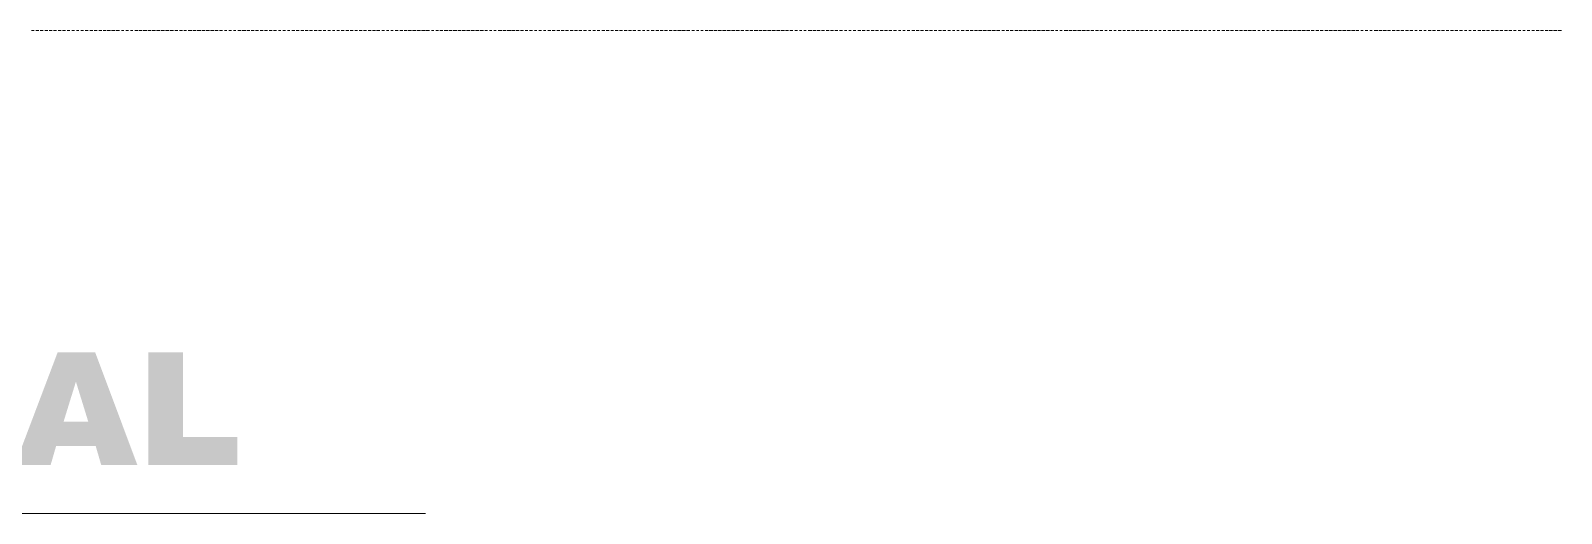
# Model space of a CAD drawing. Header units: millimetres. Extents: x 2928 to 3112, y 1220 to 1280.
# Drawn here: x 3075.62 to 3080.73, y 1231.82 to 1233.43 of the extents above; entities that cross this region are included whole.
import ezdxf

# ---------------------------------------------------------------- set-up
doc = ezdxf.new("R2010")
doc.units = ezdxf.units.MM

msp = doc.modelspace()

# ---------------------------------------------------------------- hatches: boundary and pattern name
at = {"true_color": 0x000007}
h = msp.add_hatch(color=7, dxfattribs=at)
edge = h.paths.add_edge_path()
edge.add_line((3069.95443, 1232.13576), (3070.05698, 1232.10434))
edge.add_spline(control_points=[(3070.05698, 1232.10434), (3070.04871, 1232.07622), (3070.03878, 1232.05307), (3070.0239, 1232.03322), (3070.0239, 1232.03322), (3070.00901, 1232.01502), (3069.99082, 1232.00014), (3069.96931, 1231.99021), (3069.96931, 1231.99021), (3069.94781, 1231.98029), (3069.91969, 1231.97533), (3069.88661, 1231.97533), (3069.88661, 1231.97533), (3069.84526, 1231.97533), (3069.81218, 1231.98194), (3069.78738, 1231.99352), (3069.78738, 1231.99352), (3069.76091, 1232.0051), (3069.73941, 1232.0266), (3069.71956, 1232.05637), (3069.71956, 1232.05637), (3069.70137, 1232.08615), (3069.69144, 1232.12419), (3069.69144, 1232.1705), (3069.69144, 1232.1705), (3069.69144, 1232.23335), (3069.70798, 1232.27966), (3069.74106, 1232.3144), (3069.74106, 1232.3144), (3069.77414, 1232.34748), (3069.82045, 1232.36402), (3069.88165, 1232.36402), (3069.88165, 1232.36402), (3069.92796, 1232.36402), (3069.96601, 1232.35409), (3069.99247, 1232.3359), (3069.99247, 1232.3359), (3070.01893, 1232.31605), (3070.03878, 1232.28628), (3070.05201, 1232.24658)], knot_values=[0, 0, 0, 0, 0.025, 0.025, 0.025, 0.025, 0.05, 0.05, 0.05, 0.05, 0.075, 0.075, 0.075, 0.075, 0.1, 0.1, 0.1, 0.1, 0.125, 0.125, 0.125, 0.125, 0.15, 0.15, 0.15, 0.15, 0.175, 0.175, 0.175, 0.175, 0.2, 0.2, 0.2, 0.2, 0.225, 0.225, 0.225, 0.225, 1, 1, 1, 1], degree=3, periodic=0)
edge.add_line((3070.05201, 1232.24658), (3069.95112, 1232.22508))
edge.add_spline(control_points=[(3069.95112, 1232.22508), (3069.94616, 1232.23666), (3069.94285, 1232.24493), (3069.93954, 1232.24989), (3069.93954, 1232.24989), (3069.93293, 1232.25816), (3069.92466, 1232.26478), (3069.91473, 1232.26974), (3069.91473, 1232.26974), (3069.90646, 1232.2747), (3069.89488, 1232.27635), (3069.88331, 1232.27635), (3069.88331, 1232.27635), (3069.8585, 1232.27635), (3069.83699, 1232.26643), (3069.82376, 1232.24493), (3069.82376, 1232.24493), (3069.81384, 1232.23004), (3069.80722, 1232.20523), (3069.80722, 1232.17215), (3069.80722, 1232.17215), (3069.80722, 1232.12915), (3069.81384, 1232.10103), (3069.82707, 1232.08615), (3069.82707, 1232.08615), (3069.83865, 1232.07126), (3069.85684, 1232.06299), (3069.88, 1232.06299), (3069.88, 1232.06299), (3069.9015, 1232.06299), (3069.91804, 1232.06961), (3069.92962, 1232.08118), (3069.92962, 1232.08118), (3069.9412, 1232.09441), (3069.94947, 1232.11261), (3069.95443, 1232.13576)], knot_values=[0, 0, 0, 0, 0.0277778, 0.0277778, 0.0277778, 0.0277778, 0.0555556, 0.0555556, 0.0555556, 0.0555556, 0.0833333, 0.0833333, 0.0833333, 0.0833333, 0.1111111, 0.1111111, 0.1111111, 0.1111111, 0.1388889, 0.1388889, 0.1388889, 0.1388889, 0.1666667, 0.1666667, 0.1666667, 0.1666667, 0.1944444, 0.1944444, 0.1944444, 0.1944444, 0.2222222, 0.2222222, 0.2222222, 0.2222222, 1, 1, 1, 1], degree=3, periodic=0)
edge = h.paths.add_edge_path()
edge.add_spline(control_points=[(3070.09832, 1232.1705), (3070.09832, 1232.2317), (3070.11486, 1232.27801), (3070.1496, 1232.31274), (3070.1496, 1232.31274), (3070.18268, 1232.34748), (3070.23064, 1232.36402), (3070.29184, 1232.36402), (3070.29184, 1232.36402), (3070.35304, 1232.36402), (3070.401, 1232.34748), (3070.43574, 1232.31274), (3070.43574, 1232.31274), (3070.46882, 1232.27966), (3070.48536, 1232.23335), (3070.48536, 1232.17215), (3070.48536, 1232.17215), (3070.48536, 1232.12915), (3070.47874, 1232.09276), (3070.46386, 1232.06464), (3070.46386, 1232.06464), (3070.44897, 1232.03653), (3070.42747, 1232.01502), (3070.39935, 1232.00014), (3070.39935, 1232.00014), (3070.37289, 1231.9836), (3070.33815, 1231.97698), (3070.2968, 1231.97698), (3070.2968, 1231.97698), (3070.2538, 1231.97698), (3070.21907, 1231.9836), (3070.19095, 1231.99683), (3070.19095, 1231.99683), (3070.16283, 1232.01006), (3070.14133, 1232.03156), (3070.12313, 1232.05968), (3070.12313, 1232.05968), (3070.10659, 1232.08945), (3070.09832, 1232.12584), (3070.09832, 1232.1705)], knot_values=[0, 0, 0, 0, 0.025, 0.025, 0.025, 0.025, 0.05, 0.05, 0.05, 0.05, 0.075, 0.075, 0.075, 0.075, 0.1, 0.1, 0.1, 0.1, 0.125, 0.125, 0.125, 0.125, 0.15, 0.15, 0.15, 0.15, 0.175, 0.175, 0.175, 0.175, 0.2, 0.2, 0.2, 0.2, 0.225, 0.225, 0.225, 0.225, 1, 1, 1, 1], degree=3, periodic=0)
edge = h.paths.add_edge_path()
edge.add_spline(control_points=[(3070.2141, 1232.16884), (3070.2141, 1232.1308), (3070.22072, 1232.10434), (3070.23561, 1232.0878), (3070.23561, 1232.0878), (3070.24884, 1232.07126), (3070.26869, 1232.06299), (3070.29184, 1232.06299), (3070.29184, 1232.06299), (3070.31665, 1232.06299), (3070.3365, 1232.07126), (3070.34973, 1232.0878), (3070.34973, 1232.0878), (3070.36296, 1232.10268), (3070.36958, 1232.13246), (3070.36958, 1232.17381), (3070.36958, 1232.17381), (3070.36958, 1232.21019), (3070.36296, 1232.235), (3070.34973, 1232.25154), (3070.34973, 1232.25154), (3070.33485, 1232.26808), (3070.315, 1232.27635), (3070.29184, 1232.27635), (3070.29184, 1232.27635), (3070.26703, 1232.27635), (3070.24884, 1232.26808), (3070.23561, 1232.25154), (3070.23561, 1232.25154), (3070.22072, 1232.235), (3070.2141, 1232.20689), (3070.2141, 1232.16884)], knot_values=[0, 0, 0, 0, 0.03125, 0.03125, 0.03125, 0.03125, 0.0625, 0.0625, 0.0625, 0.0625, 0.09375, 0.09375, 0.09375, 0.09375, 0.125, 0.125, 0.125, 0.125, 0.15625, 0.15625, 0.15625, 0.15625, 0.1875, 0.1875, 0.1875, 0.1875, 0.21875, 0.21875, 0.21875, 0.21875, 1, 1, 1, 1], degree=3, periodic=0)
edge = h.paths.add_edge_path()
edge.add_line((3070.54986, 1231.98194), (3070.54986, 1232.3574))
edge.add_line((3070.54986, 1232.3574), (3070.74338, 1232.3574))
edge.add_spline(control_points=[(3070.74338, 1232.3574), (3070.77811, 1232.3574), (3070.80623, 1232.35409), (3070.82443, 1232.34748), (3070.82443, 1232.34748), (3070.84427, 1232.34251), (3070.85916, 1232.33094), (3070.87074, 1232.3144), (3070.87074, 1232.3144), (3070.88232, 1232.29786), (3070.88728, 1232.27635), (3070.88728, 1232.2532), (3070.88728, 1232.2532), (3070.88728, 1232.2317), (3070.88397, 1232.21516), (3070.87405, 1232.20027), (3070.87405, 1232.20027), (3070.86578, 1232.18373), (3070.8542, 1232.17215), (3070.83766, 1232.16223), (3070.83766, 1232.16223), (3070.82773, 1232.15727), (3070.8145, 1232.1523), (3070.79796, 1232.14734), (3070.79796, 1232.14734), (3070.81119, 1232.14403), (3070.82112, 1232.13907), (3070.82773, 1232.13411), (3070.82773, 1232.13411), (3070.8327, 1232.1308), (3070.83766, 1232.12419), (3070.84593, 1232.11426), (3070.84593, 1232.11426), (3070.8542, 1232.10434), (3070.85916, 1232.09607), (3070.86247, 1232.09111)], knot_values=[0, 0, 0, 0, 0.0277778, 0.0277778, 0.0277778, 0.0277778, 0.0555556, 0.0555556, 0.0555556, 0.0555556, 0.0833333, 0.0833333, 0.0833333, 0.0833333, 0.1111111, 0.1111111, 0.1111111, 0.1111111, 0.1388889, 0.1388889, 0.1388889, 0.1388889, 0.1666667, 0.1666667, 0.1666667, 0.1666667, 0.1944444, 0.1944444, 0.1944444, 0.1944444, 0.2222222, 0.2222222, 0.2222222, 0.2222222, 1, 1, 1, 1], degree=3, periodic=0)
edge.add_line((3070.86247, 1232.09111), (3070.9187, 1231.98194))
edge.add_line((3070.9187, 1231.98194), (3070.78804, 1231.98194))
edge.add_line((3070.78804, 1231.98194), (3070.72519, 1232.09772))
edge.add_spline(control_points=[(3070.72519, 1232.09772), (3070.71857, 1232.11261), (3070.7103, 1232.12088), (3070.70534, 1232.12584), (3070.70534, 1232.12584), (3070.69707, 1232.13246), (3070.68714, 1232.13411), (3070.67722, 1232.13411)], knot_values=[0, 0, 0, 0, 0.125, 0.125, 0.125, 0.125, 1, 1, 1, 1], degree=3, periodic=0)
edge.add_line((3070.67722, 1232.13411), (3070.66564, 1232.13411))
edge.add_line((3070.66564, 1232.13411), (3070.66564, 1231.98194))
edge.add_line((3070.66564, 1231.98194), (3070.54986, 1231.98194))
edge = h.paths.add_edge_path()
edge.add_line((3070.66564, 1232.20523), (3070.71526, 1232.20523))
edge.add_spline(control_points=[(3070.71526, 1232.20523), (3070.72022, 1232.20523), (3070.73015, 1232.20689), (3070.74503, 1232.21019), (3070.74503, 1232.21019), (3070.7533, 1232.21185), (3070.75992, 1232.21681), (3070.76488, 1232.22177), (3070.76488, 1232.22177), (3070.76984, 1232.22839), (3070.7715, 1232.23666), (3070.7715, 1232.24493), (3070.7715, 1232.24493), (3070.7715, 1232.25651), (3070.76819, 1232.26478), (3070.75992, 1232.27139), (3070.75992, 1232.27139), (3070.7533, 1232.27801), (3070.73842, 1232.28132), (3070.71692, 1232.28132)], knot_values=[0, 0, 0, 0, 0.05, 0.05, 0.05, 0.05, 0.1, 0.1, 0.1, 0.1, 0.15, 0.15, 0.15, 0.15, 0.2, 0.2, 0.2, 0.2, 1, 1, 1, 1], degree=3, periodic=0)
edge.add_line((3070.71692, 1232.28132), (3070.66564, 1232.28132))
edge.add_line((3070.66564, 1232.28132), (3070.66564, 1232.20523))
h.paths.add_polyline_path([(3070.92863, 1232.3574), (3071.28093, 1232.3574), (3071.28093, 1232.26478), (3071.16349, 1232.26478), (3071.16349, 1231.98194), (3071.04771, 1231.98194), (3071.04771, 1232.26478), (3070.92863, 1232.26478)])
h.paths.add_polyline_path([(3071.33385, 1232.3574), (3071.64315, 1232.3574), (3071.64315, 1232.27801), (3071.44963, 1232.27801), (3071.44963, 1232.21846), (3071.62992, 1232.21846), (3071.62992, 1232.14073), (3071.44963, 1232.14073), (3071.44963, 1232.06795), (3071.64977, 1232.06795), (3071.64977, 1231.98194), (3071.33385, 1231.98194)])
h.paths.add_polyline_path([(3071.88629, 1232.3574), (3072.00207, 1232.3574), (3072.00207, 1232.07457), (3072.18235, 1232.07457), (3072.18235, 1231.98194), (3071.88629, 1231.98194)])
edge = h.paths.add_edge_path()
edge.add_spline(control_points=[(3072.22039, 1232.1705), (3072.22039, 1232.2317), (3072.23693, 1232.27801), (3072.27167, 1232.31274), (3072.27167, 1232.31274), (3072.30475, 1232.34748), (3072.35271, 1232.36402), (3072.41391, 1232.36402), (3072.41391, 1232.36402), (3072.47511, 1232.36402), (3072.52473, 1232.34748), (3072.55781, 1232.31274), (3072.55781, 1232.31274), (3072.59089, 1232.27966), (3072.60908, 1232.23335), (3072.60908, 1232.17215), (3072.60908, 1232.17215), (3072.60908, 1232.12915), (3072.60081, 1232.09276), (3072.58592, 1232.06464), (3072.58592, 1232.06464), (3072.57104, 1232.03653), (3072.54954, 1232.01502), (3072.52307, 1232.00014), (3072.52307, 1232.00014), (3072.49495, 1231.9836), (3072.46022, 1231.97698), (3072.41887, 1231.97698), (3072.41887, 1231.97698), (3072.37587, 1231.97698), (3072.34113, 1231.9836), (3072.31302, 1231.99683), (3072.31302, 1231.99683), (3072.2849, 1232.01006), (3072.2634, 1232.03156), (3072.2452, 1232.05968), (3072.2452, 1232.05968), (3072.22866, 1232.08945), (3072.22039, 1232.12584), (3072.22039, 1232.1705)], knot_values=[0, 0, 0, 0, 0.025, 0.025, 0.025, 0.025, 0.05, 0.05, 0.05, 0.05, 0.075, 0.075, 0.075, 0.075, 0.1, 0.1, 0.1, 0.1, 0.125, 0.125, 0.125, 0.125, 0.15, 0.15, 0.15, 0.15, 0.175, 0.175, 0.175, 0.175, 0.2, 0.2, 0.2, 0.2, 0.225, 0.225, 0.225, 0.225, 1, 1, 1, 1], degree=3, periodic=0)
edge = h.paths.add_edge_path()
edge.add_spline(control_points=[(3072.33617, 1232.16884), (3072.33617, 1232.1308), (3072.34279, 1232.10434), (3072.35767, 1232.0878), (3072.35767, 1232.0878), (3072.3709, 1232.07126), (3072.39075, 1232.06299), (3072.41391, 1232.06299), (3072.41391, 1232.06299), (3072.43872, 1232.06299), (3072.45857, 1232.07126), (3072.4718, 1232.0878), (3072.4718, 1232.0878), (3072.48503, 1232.10268), (3072.4933, 1232.13246), (3072.4933, 1232.17381), (3072.4933, 1232.17381), (3072.4933, 1232.21019), (3072.48503, 1232.235), (3072.4718, 1232.25154), (3072.4718, 1232.25154), (3072.45691, 1232.26808), (3072.43706, 1232.27635), (3072.41391, 1232.27635), (3072.41391, 1232.27635), (3072.39075, 1232.27635), (3072.3709, 1232.26808), (3072.35767, 1232.25154), (3072.35767, 1232.25154), (3072.34279, 1232.235), (3072.33617, 1232.20689), (3072.33617, 1232.16884)], knot_values=[0, 0, 0, 0, 0.03125, 0.03125, 0.03125, 0.03125, 0.0625, 0.0625, 0.0625, 0.0625, 0.09375, 0.09375, 0.09375, 0.09375, 0.125, 0.125, 0.125, 0.125, 0.15625, 0.15625, 0.15625, 0.15625, 0.1875, 0.1875, 0.1875, 0.1875, 0.21875, 0.21875, 0.21875, 0.21875, 1, 1, 1, 1], degree=3, periodic=0)
h.paths.add_polyline_path([(3072.67193, 1232.3574), (3072.77944, 1232.3574), (3072.92003, 1232.15065), (3072.92003, 1232.3574), (3073.02919, 1232.3574), (3073.02919, 1231.98194), (3072.92003, 1231.98194), (3072.77944, 1232.18869), (3072.77944, 1231.98194), (3072.67193, 1231.98194)])
edge = h.paths.add_edge_path()
edge.add_line((3073.29548, 1232.11757), (3073.29548, 1232.19696))
edge.add_line((3073.29548, 1232.19696), (3073.47412, 1232.19696))
edge.add_line((3073.47412, 1232.19696), (3073.47412, 1232.03653))
edge.add_spline(control_points=[(3073.47412, 1232.03653), (3073.43938, 1232.01337), (3073.40961, 1231.99683), (3073.38315, 1231.98856), (3073.38315, 1231.98856), (3073.35668, 1231.98029), (3073.32526, 1231.97698), (3073.28887, 1231.97698), (3073.28887, 1231.97698), (3073.24421, 1231.97698), (3073.20782, 1231.9836), (3073.17971, 1231.99848), (3073.17971, 1231.99848), (3073.15324, 1232.01502), (3073.13009, 1232.03653), (3073.1152, 1232.0663), (3073.1152, 1232.0663), (3073.10031, 1232.09607), (3073.09204, 1232.1308), (3073.09204, 1232.1705), (3073.09204, 1232.1705), (3073.09204, 1232.21019), (3073.10031, 1232.24658), (3073.11685, 1232.27635), (3073.11685, 1232.27635), (3073.13505, 1232.30613), (3073.15986, 1232.32928), (3073.19128, 1232.34582), (3073.19128, 1232.34582), (3073.21775, 1232.3574), (3073.25083, 1232.36402), (3073.29383, 1232.36402), (3073.29383, 1232.36402), (3073.33518, 1232.36402), (3073.36661, 1232.36071), (3073.38645, 1232.35244), (3073.38645, 1232.35244), (3073.40796, 1232.34417), (3073.4245, 1232.33259), (3073.43773, 1232.3177), (3073.43773, 1232.3177), (3073.45096, 1232.30116), (3073.46254, 1232.28132), (3073.46915, 1232.25816)], knot_values=[0, 0, 0, 0, 0.0227273, 0.0227273, 0.0227273, 0.0227273, 0.0454545, 0.0454545, 0.0454545, 0.0454545, 0.0681818, 0.0681818, 0.0681818, 0.0681818, 0.0909091, 0.0909091, 0.0909091, 0.0909091, 0.1136364, 0.1136364, 0.1136364, 0.1136364, 0.1363636, 0.1363636, 0.1363636, 0.1363636, 0.1590909, 0.1590909, 0.1590909, 0.1590909, 0.1818182, 0.1818182, 0.1818182, 0.1818182, 0.2045455, 0.2045455, 0.2045455, 0.2045455, 0.2272727, 0.2272727, 0.2272727, 0.2272727, 1, 1, 1, 1], degree=3, periodic=0)
edge.add_line((3073.46915, 1232.25816), (3073.35668, 1232.23831))
edge.add_spline(control_points=[(3073.35668, 1232.23831), (3073.35172, 1232.25154), (3073.3451, 1232.26312), (3073.33353, 1232.26974), (3073.33353, 1232.26974), (3073.32195, 1232.27801), (3073.30872, 1232.28132), (3073.29218, 1232.28132), (3073.29218, 1232.28132), (3073.26571, 1232.28132), (3073.24586, 1232.27305), (3073.23098, 1232.25485), (3073.23098, 1232.25485), (3073.21609, 1232.23666), (3073.20782, 1232.21019), (3073.20782, 1232.1705), (3073.20782, 1232.1705), (3073.20782, 1232.1308), (3073.21609, 1232.10103), (3073.23098, 1232.08449), (3073.23098, 1232.08449), (3073.24586, 1232.0663), (3073.26737, 1232.05803), (3073.29548, 1232.05803), (3073.29548, 1232.05803), (3073.30706, 1232.05803), (3073.32029, 1232.05968), (3073.33187, 1232.06464), (3073.33187, 1232.06464), (3073.34345, 1232.06795), (3073.35668, 1232.07457), (3073.37157, 1232.08284)], knot_values=[0, 0, 0, 0, 0.03125, 0.03125, 0.03125, 0.03125, 0.0625, 0.0625, 0.0625, 0.0625, 0.09375, 0.09375, 0.09375, 0.09375, 0.125, 0.125, 0.125, 0.125, 0.15625, 0.15625, 0.15625, 0.15625, 0.1875, 0.1875, 0.1875, 0.1875, 0.21875, 0.21875, 0.21875, 0.21875, 1, 1, 1, 1], degree=3, periodic=0)
edge.add_line((3073.37157, 1232.08284), (3073.37157, 1232.11757))
edge.add_line((3073.37157, 1232.11757), (3073.29548, 1232.11757))
h.paths.add_polyline_path([(3073.54689, 1232.3574), (3073.66267, 1232.3574), (3073.66267, 1231.98194), (3073.54689, 1231.98194)])
h.paths.add_polyline_path([(3073.72056, 1232.3574), (3074.0712, 1232.3574), (3074.0712, 1232.26478), (3073.95377, 1232.26478), (3073.95377, 1231.98194), (3073.83799, 1231.98194), (3073.83799, 1232.26478), (3073.72056, 1232.26478)])
edge = h.paths.add_edge_path()
edge.add_line((3074.36727, 1232.3574), (3074.48305, 1232.3574))
edge.add_line((3074.48305, 1232.3574), (3074.48305, 1232.13411))
edge.add_spline(control_points=[(3074.48305, 1232.13411), (3074.48305, 1232.11261), (3074.47974, 1232.09111), (3074.47312, 1232.07126), (3074.47312, 1232.07126), (3074.46651, 1232.05141), (3074.45493, 1232.03487), (3074.44004, 1232.01999), (3074.44004, 1232.01999), (3074.42516, 1232.0051), (3074.41027, 1231.99518), (3074.39373, 1231.98856), (3074.39373, 1231.98856), (3074.37223, 1231.98029), (3074.34411, 1231.97533), (3074.31269, 1231.97533), (3074.31269, 1231.97533), (3074.29449, 1231.97533), (3074.27465, 1231.97698), (3074.25314, 1231.98029), (3074.25314, 1231.98029), (3074.23164, 1231.98194), (3074.21345, 1231.98691), (3074.19856, 1231.99518), (3074.19856, 1231.99518), (3074.18533, 1232.00345), (3074.1721, 1232.01337), (3074.15887, 1232.0266), (3074.15887, 1232.0266), (3074.14729, 1232.04149), (3074.13902, 1232.05637), (3074.13571, 1232.07126), (3074.13571, 1232.07126), (3074.12744, 1232.09441), (3074.12413, 1232.11592), (3074.12413, 1232.13411)], knot_values=[0, 0, 0, 0, 0.0277778, 0.0277778, 0.0277778, 0.0277778, 0.0555556, 0.0555556, 0.0555556, 0.0555556, 0.0833333, 0.0833333, 0.0833333, 0.0833333, 0.1111111, 0.1111111, 0.1111111, 0.1111111, 0.1388889, 0.1388889, 0.1388889, 0.1388889, 0.1666667, 0.1666667, 0.1666667, 0.1666667, 0.1944444, 0.1944444, 0.1944444, 0.1944444, 0.2222222, 0.2222222, 0.2222222, 0.2222222, 1, 1, 1, 1], degree=3, periodic=0)
edge.add_line((3074.12413, 1232.13411), (3074.12413, 1232.3574))
edge.add_line((3074.12413, 1232.3574), (3074.23991, 1232.3574))
edge.add_line((3074.23991, 1232.3574), (3074.23991, 1232.12915))
edge.add_spline(control_points=[(3074.23991, 1232.12915), (3074.23991, 1232.10765), (3074.24487, 1232.09276), (3074.25645, 1232.08118), (3074.25645, 1232.08118), (3074.26803, 1232.06961), (3074.28292, 1232.06299), (3074.30442, 1232.06299), (3074.30442, 1232.06299), (3074.32427, 1232.06299), (3074.33915, 1232.06961), (3074.35073, 1232.08118), (3074.35073, 1232.08118), (3074.36231, 1232.09111), (3074.36727, 1232.10765), (3074.36727, 1232.12915)], knot_values=[0, 0, 0, 0, 0.0625, 0.0625, 0.0625, 0.0625, 0.125, 0.125, 0.125, 0.125, 0.1875, 0.1875, 0.1875, 0.1875, 1, 1, 1, 1], degree=3, periodic=0)
edge.add_line((3074.36727, 1232.12915), (3074.36727, 1232.3574))
edge = h.paths.add_edge_path()
edge.add_line((3074.56079, 1232.3574), (3074.7328, 1232.3574))
edge.add_spline(control_points=[(3074.7328, 1232.3574), (3074.76753, 1232.3574), (3074.794, 1232.35244), (3074.8155, 1232.34417), (3074.8155, 1232.34417), (3074.837, 1232.33424), (3074.85354, 1232.32101), (3074.86677, 1232.30447), (3074.86677, 1232.30447), (3074.88166, 1232.28628), (3074.89158, 1232.26643), (3074.89655, 1232.24327), (3074.89655, 1232.24327), (3074.90316, 1232.22177), (3074.90647, 1232.19696), (3074.90647, 1232.1705), (3074.90647, 1232.1705), (3074.90647, 1232.1308), (3074.90151, 1232.09938), (3074.89324, 1232.07788), (3074.89324, 1232.07788), (3074.88331, 1232.05637), (3074.87008, 1232.03818), (3074.8552, 1232.02329), (3074.8552, 1232.02329), (3074.83866, 1232.00841), (3074.82046, 1231.99848), (3074.80227, 1231.99352), (3074.80227, 1231.99352), (3074.77746, 1231.98691), (3074.7543, 1231.98194), (3074.7328, 1231.98194)], knot_values=[0, 0, 0, 0, 0.03125, 0.03125, 0.03125, 0.03125, 0.0625, 0.0625, 0.0625, 0.0625, 0.09375, 0.09375, 0.09375, 0.09375, 0.125, 0.125, 0.125, 0.125, 0.15625, 0.15625, 0.15625, 0.15625, 0.1875, 0.1875, 0.1875, 0.1875, 0.21875, 0.21875, 0.21875, 0.21875, 1, 1, 1, 1], degree=3, periodic=0)
edge.add_line((3074.7328, 1231.98194), (3074.56079, 1231.98194))
edge.add_line((3074.56079, 1231.98194), (3074.56079, 1232.3574))
edge = h.paths.add_edge_path()
edge.add_line((3074.67656, 1232.27305), (3074.67656, 1232.06795))
edge.add_line((3074.67656, 1232.06795), (3074.70634, 1232.06795))
edge.add_spline(control_points=[(3074.70634, 1232.06795), (3074.72949, 1232.06795), (3074.74769, 1232.07126), (3074.75761, 1232.07622), (3074.75761, 1232.07622), (3074.76753, 1232.08118), (3074.7758, 1232.09111), (3074.78077, 1232.10434), (3074.78077, 1232.10434), (3074.78738, 1232.11757), (3074.78904, 1232.13907), (3074.78904, 1232.16884), (3074.78904, 1232.16884), (3074.78904, 1232.20854), (3074.78407, 1232.23666), (3074.77084, 1232.24989), (3074.77084, 1232.24989), (3074.75761, 1232.26478), (3074.73611, 1232.27305), (3074.70634, 1232.27305)], knot_values=[0, 0, 0, 0, 0.05, 0.05, 0.05, 0.05, 0.1, 0.1, 0.1, 0.1, 0.15, 0.15, 0.15, 0.15, 0.2, 0.2, 0.2, 0.2, 1, 1, 1, 1], degree=3, periodic=0)
edge.add_line((3074.70634, 1232.27305), (3074.67656, 1232.27305))
h.paths.add_polyline_path([(3074.97097, 1232.3574), (3075.08841, 1232.3574), (3075.08841, 1231.98194), (3074.97097, 1231.98194)])
h.paths.add_polyline_path([(3075.17111, 1232.3574), (3075.28027, 1232.3574), (3075.42086, 1232.15065), (3075.42086, 1232.3574), (3075.53002, 1232.3574), (3075.53002, 1231.98194), (3075.42086, 1231.98194), (3075.28027, 1232.18869), (3075.28027, 1231.98194), (3075.17111, 1231.98194)])
h.paths.add_polyline_path([(3075.83766, 1232.0448), (3075.70535, 1232.0448), (3075.68715, 1231.98194), (3075.56806, 1231.98194), (3075.71031, 1232.3574), (3075.83601, 1232.3574), (3075.9766, 1231.98194), (3075.85586, 1231.98194)])
h.paths.add_polyline_path([(3075.81285, 1232.12584), (3075.7715, 1232.25981), (3075.73016, 1232.12584)])
h.paths.add_polyline_path([(3076.01299, 1232.3574), (3076.12877, 1232.3574), (3076.12877, 1232.07457), (3076.31071, 1232.07457), (3076.31071, 1231.98194), (3076.01299, 1231.98194)])

# ---------------------------------------------------------------- linework, layer by layer
at = {"color": 252, "linetype": 'Continuous', "lineweight": 13, "true_color": 0x989898}
for points in [[(3075.63257, 1233.43249), (3075.62265, 1233.43249), (3075.62265, 1233.43249)], [(3075.64746, 1233.43249), (3075.63753, 1233.43249), (3075.63753, 1233.43249)], [(3075.66234, 1233.43249), (3075.65242, 1233.43249), (3075.65242, 1233.43249)], [(3075.67723, 1233.43249), (3075.6673, 1233.43249), (3075.6673, 1233.43249)], [(3075.69211, 1233.43249), (3075.68219, 1233.43249), (3075.68219, 1233.43249)], [(3075.707, 1233.43249), (3075.69708, 1233.43249), (3075.69708, 1233.43249)], [(3075.72189, 1233.43249), (3075.71196, 1233.43249), (3075.71196, 1233.43249)], [(3075.73677, 1233.43249), (3075.72685, 1233.43249), (3075.72685, 1233.43249)], [(3075.75166, 1233.43249), (3075.74173, 1233.43249), (3075.74173, 1233.43249)], [(3075.76654, 1233.43249), (3075.75827, 1233.43249), (3075.75827, 1233.43249)], [(3075.78143, 1233.43249), (3075.77316, 1233.43249), (3075.77316, 1233.43249)], [(3075.79631, 1233.43249), (3075.78804, 1233.43249), (3075.78804, 1233.43249)], [(3075.81285, 1233.43249), (3075.80293, 1233.43249), (3075.80293, 1233.43249)], [(3075.82774, 1233.43249), (3075.81782, 1233.43249), (3075.81782, 1233.43249)], [(3075.84263, 1233.43249), (3075.8327, 1233.43249), (3075.8327, 1233.43249)], [(3075.85751, 1233.43249), (3075.84759, 1233.43249), (3075.84759, 1233.43249)], [(3075.8724, 1233.43249), (3075.86247, 1233.43249), (3075.86247, 1233.43249)], [(3075.88728, 1233.43249), (3075.87571, 1233.43249), (3075.87571, 1233.43249)], [(3075.90217, 1233.43249), (3075.89059, 1233.43249), (3075.89059, 1233.43249)], [(3075.91706, 1233.43249), (3075.90548, 1233.43249), (3075.90548, 1233.43249)], [(3075.93194, 1233.43249), (3075.92367, 1233.43249), (3075.92367, 1233.43249)], [(3075.94683, 1233.43249), (3075.93856, 1233.43249), (3075.93856, 1233.43249)], [(3075.96171, 1233.43249), (3075.95344, 1233.43249), (3075.95344, 1233.43249)], [(3075.97825, 1233.43249), (3075.96833, 1233.43249), (3075.96833, 1233.43249)], [(3075.99314, 1233.43249), (3075.98156, 1233.43249), (3075.98156, 1233.43249)], [(3076.00803, 1233.43249), (3075.99645, 1233.43249), (3075.99645, 1233.43249)], [(3076.02291, 1233.43249), (3076.01133, 1233.43249), (3076.01133, 1233.43249)], [(3076.0378, 1233.43249), (3076.02622, 1233.43249), (3076.02622, 1233.43249)], [(3076.05268, 1233.43249), (3076.04111, 1233.43249), (3076.04111, 1233.43249)], [(3076.06757, 1233.43249), (3076.05599, 1233.43249), (3076.05599, 1233.43249)], [(3076.08245, 1233.43249), (3076.07088, 1233.43249), (3076.07088, 1233.43249)], [(3076.09734, 1233.43249), (3076.08576, 1233.43249), (3076.08576, 1233.43249)], [(3076.11223, 1233.43249), (3076.1023, 1233.43249), (3076.1023, 1233.43249)], [(3076.12711, 1233.43249), (3076.11719, 1233.43249), (3076.11719, 1233.43249)], [(3076.14034, 1233.43249), (3076.13207, 1233.43249), (3076.13207, 1233.43249)], [(3076.15854, 1233.43249), (3076.14696, 1233.43249), (3076.14696, 1233.43249)], [(3076.17342, 1233.43249), (3076.16185, 1233.43249), (3076.16185, 1233.43249)], [(3076.18831, 1233.43249), (3076.17673, 1233.43249), (3076.17673, 1233.43249)], [(3076.2032, 1233.43249), (3076.19162, 1233.43249), (3076.19162, 1233.43249)], [(3076.21808, 1233.43249), (3076.2065, 1233.43249), (3076.2065, 1233.43249)], [(3076.23297, 1233.43249), (3076.22139, 1233.43249), (3076.22139, 1233.43249)], [(3076.2462, 1233.43249), (3076.23628, 1233.43249), (3076.23628, 1233.43249)], [(3076.26109, 1233.43249), (3076.25116, 1233.43249), (3076.25116, 1233.43249)], [(3076.27597, 1233.43249), (3076.2677, 1233.43249), (3076.2677, 1233.43249)], [(3076.29086, 1233.43249), (3076.28259, 1233.43249), (3076.28259, 1233.43249)], [(3076.30574, 1233.43249), (3076.29747, 1233.43249), (3076.29747, 1233.43249)], [(3076.32394, 1233.43249), (3076.31236, 1233.43249), (3076.31236, 1233.43249)], [(3076.33882, 1233.43249), (3076.32725, 1233.43249), (3076.32725, 1233.43249)], [(3076.35205, 1233.43249), (3076.34213, 1233.43249), (3076.34213, 1233.43249)], [(3076.36694, 1233.43249), (3076.35702, 1233.43249), (3076.35702, 1233.43249)], [(3076.38183, 1233.43249), (3076.3719, 1233.43249), (3076.3719, 1233.43249)], [(3076.39671, 1233.43249), (3076.38679, 1233.43249), (3076.38679, 1233.43249)], [(3076.4116, 1233.43249), (3076.40167, 1233.43249), (3076.40167, 1233.43249)], [(3076.42648, 1233.43249), (3076.41656, 1233.43249), (3076.41656, 1233.43249)], [(3076.44137, 1233.43249), (3076.43145, 1233.43249), (3076.43145, 1233.43249)], [(3076.45626, 1233.43249), (3076.44799, 1233.43249), (3076.44799, 1233.43249)], [(3076.47114, 1233.43249), (3076.46287, 1233.43249), (3076.46287, 1233.43249)], [(3076.48603, 1233.43249), (3076.47776, 1233.43249), (3076.47776, 1233.43249)], [(3076.50257, 1233.43249), (3076.49264, 1233.43249), (3076.49264, 1233.43249)], [(3076.51745, 1233.43249), (3076.50753, 1233.43249), (3076.50753, 1233.43249)], [(3076.53234, 1233.43249), (3076.52242, 1233.43249), (3076.52242, 1233.43249)], [(3076.54723, 1233.43249), (3076.5373, 1233.43249), (3076.5373, 1233.43249)], [(3076.56211, 1233.43249), (3076.55219, 1233.43249), (3076.55219, 1233.43249)], [(3076.577, 1233.43249), (3076.56707, 1233.43249), (3076.56707, 1233.43249)], [(3076.59188, 1233.43249), (3076.58196, 1233.43249), (3076.58196, 1233.43249)], [(3076.60677, 1233.43249), (3076.59685, 1233.43249), (3076.59685, 1233.43249)], [(3076.62165, 1233.43249), (3076.61339, 1233.43249), (3076.61339, 1233.43249)], [(3076.63654, 1233.43249), (3076.62827, 1233.43249), (3076.62827, 1233.43249)], [(3076.65143, 1233.43249), (3076.64316, 1233.43249), (3076.64316, 1233.43249)], [(3076.66797, 1233.43249), (3076.65804, 1233.43249), (3076.65804, 1233.43249)], [(3076.68285, 1233.43249), (3076.67293, 1233.43249), (3076.67293, 1233.43249)], [(3076.69774, 1233.43249), (3076.68781, 1233.43249), (3076.68781, 1233.43249)], [(3076.71262, 1233.43249), (3076.7027, 1233.43249), (3076.7027, 1233.43249)], [(3076.72751, 1233.43249), (3076.71759, 1233.43249), (3076.71759, 1233.43249)], [(3076.7424, 1233.43249), (3076.73247, 1233.43249), (3076.73247, 1233.43249)], [(3076.75728, 1233.43249), (3076.74736, 1233.43249), (3076.74736, 1233.43249)], [(3076.77217, 1233.43249), (3076.76224, 1233.43249), (3076.76224, 1233.43249)], [(3076.78705, 1233.43249), (3076.77548, 1233.43249), (3076.77548, 1233.43249)], [(3076.80194, 1233.43249), (3076.79367, 1233.43249), (3076.79367, 1233.43249)], [(3076.81683, 1233.43249), (3076.80856, 1233.43249), (3076.80856, 1233.43249)], [(3076.83171, 1233.43249), (3076.82344, 1233.43249), (3076.82344, 1233.43249)], [(3076.84825, 1233.43249), (3076.83833, 1233.43249), (3076.83833, 1233.43249)], [(3076.86314, 1233.43249), (3076.85321, 1233.43249), (3076.85321, 1233.43249)], [(3076.87802, 1233.43249), (3076.8681, 1233.43249), (3076.8681, 1233.43249)], [(3076.89291, 1233.43249), (3076.88133, 1233.43249), (3076.88133, 1233.43249)], [(3076.90779, 1233.43249), (3076.89622, 1233.43249), (3076.89622, 1233.43249)], [(3076.92268, 1233.43249), (3076.9111, 1233.43249), (3076.9111, 1233.43249)], [(3076.93757, 1233.43249), (3076.92599, 1233.43249), (3076.92599, 1233.43249)], [(3076.95245, 1233.43249), (3076.94087, 1233.43249), (3076.94087, 1233.43249)], [(3076.96734, 1233.43249), (3076.95907, 1233.43249), (3076.95907, 1233.43249)], [(3076.98222, 1233.43249), (3076.97395, 1233.43249), (3076.97395, 1233.43249)], [(3076.99711, 1233.43249), (3076.98719, 1233.43249), (3076.98719, 1233.43249)], [(3077.01365, 1233.43249), (3077.00207, 1233.43249), (3077.00207, 1233.43249)], [(3077.02854, 1233.43249), (3077.01696, 1233.43249), (3077.01696, 1233.43249)], [(3077.04342, 1233.43249), (3077.03184, 1233.43249), (3077.03184, 1233.43249)], [(3077.05831, 1233.43249), (3077.04673, 1233.43249), (3077.04673, 1233.43249)], [(3077.07319, 1233.43249), (3077.06162, 1233.43249), (3077.06162, 1233.43249)], [(3077.08808, 1233.43249), (3077.0765, 1233.43249), (3077.0765, 1233.43249)], [(3077.10297, 1233.43249), (3077.09139, 1233.43249), (3077.09139, 1233.43249)], [(3077.11785, 1233.43249), (3077.10627, 1233.43249), (3077.10627, 1233.43249)], [(3077.13274, 1233.43249), (3077.12116, 1233.43249), (3077.12116, 1233.43249)], [(3077.14597, 1233.43249), (3077.1377, 1233.43249), (3077.1377, 1233.43249)], [(3077.16086, 1233.43249), (3077.15259, 1233.43249), (3077.15259, 1233.43249)], [(3077.17574, 1233.43249), (3077.16747, 1233.43249), (3077.16747, 1233.43249)], [(3077.19393, 1233.43249), (3077.18236, 1233.43249), (3077.18236, 1233.43249)], [(3077.20882, 1233.43249), (3077.19724, 1233.43249), (3077.19724, 1233.43249)], [(3077.22371, 1233.43249), (3077.21213, 1233.43249), (3077.21213, 1233.43249)], [(3077.23859, 1233.43249), (3077.22701, 1233.43249), (3077.22701, 1233.43249)], [(3077.25182, 1233.43249), (3077.2419, 1233.43249), (3077.2419, 1233.43249)], [(3077.26671, 1233.43249), (3077.25679, 1233.43249), (3077.25679, 1233.43249)], [(3077.2816, 1233.43249), (3077.27167, 1233.43249), (3077.27167, 1233.43249)], [(3077.29648, 1233.43249), (3077.28656, 1233.43249), (3077.28656, 1233.43249)], [(3077.31137, 1233.43249), (3077.3031, 1233.43249), (3077.3031, 1233.43249)], [(3077.32625, 1233.43249), (3077.31798, 1233.43249), (3077.31798, 1233.43249)], [(3077.34114, 1233.43249), (3077.33287, 1233.43249), (3077.33287, 1233.43249)], [(3077.35768, 1233.43249), (3077.34776, 1233.43249), (3077.34776, 1233.43249)], [(3077.37257, 1233.43249), (3077.36264, 1233.43249), (3077.36264, 1233.43249)], [(3077.38745, 1233.43249), (3077.37753, 1233.43249), (3077.37753, 1233.43249)], [(3077.40234, 1233.43249), (3077.39241, 1233.43249), (3077.39241, 1233.43249)], [(3077.41722, 1233.43249), (3077.4073, 1233.43249), (3077.4073, 1233.43249)], [(3077.43211, 1233.43249), (3077.42219, 1233.43249), (3077.42219, 1233.43249)], [(3077.447, 1233.43249), (3077.43707, 1233.43249), (3077.43707, 1233.43249)], [(3077.46188, 1233.43249), (3077.45196, 1233.43249), (3077.45196, 1233.43249)], [(3077.47677, 1233.43249), (3077.46684, 1233.43249), (3077.46684, 1233.43249)], [(3077.49165, 1233.43249), (3077.48338, 1233.43249), (3077.48338, 1233.43249)], [(3077.50654, 1233.43249), (3077.49827, 1233.43249), (3077.49827, 1233.43249)], [(3077.52142, 1233.43249), (3077.51315, 1233.43249), (3077.51315, 1233.43249)], [(3077.53796, 1233.43249), (3077.52804, 1233.43249), (3077.52804, 1233.43249)], [(3077.55285, 1233.43249), (3077.54293, 1233.43249), (3077.54293, 1233.43249)], [(3077.56774, 1233.43249), (3077.55781, 1233.43249), (3077.55781, 1233.43249)], [(3077.58262, 1233.43249), (3077.5727, 1233.43249), (3077.5727, 1233.43249)], [(3077.59751, 1233.43249), (3077.58758, 1233.43249), (3077.58758, 1233.43249)], [(3077.61239, 1233.43249), (3077.60247, 1233.43249), (3077.60247, 1233.43249)], [(3077.62728, 1233.43249), (3077.61736, 1233.43249), (3077.61736, 1233.43249)], [(3077.64217, 1233.43249), (3077.63224, 1233.43249), (3077.63224, 1233.43249)], [(3077.65705, 1233.43249), (3077.64878, 1233.43249), (3077.64878, 1233.43249)], [(3077.67194, 1233.43249), (3077.66367, 1233.43249), (3077.66367, 1233.43249)], [(3077.68682, 1233.43249), (3077.67855, 1233.43249), (3077.67855, 1233.43249)], [(3077.70336, 1233.43249), (3077.69344, 1233.43249), (3077.69344, 1233.43249)], [(3077.71825, 1233.43249), (3077.70833, 1233.43249), (3077.70833, 1233.43249)], [(3077.73314, 1233.43249), (3077.72321, 1233.43249), (3077.72321, 1233.43249)], [(3077.74802, 1233.43249), (3077.7381, 1233.43249), (3077.7381, 1233.43249)], [(3077.76291, 1233.43249), (3077.75298, 1233.43249), (3077.75298, 1233.43249)], [(3077.77779, 1233.43249), (3077.76787, 1233.43249), (3077.76787, 1233.43249)], [(3077.79268, 1233.43249), (3077.7811, 1233.43249), (3077.7811, 1233.43249)], [(3077.80756, 1233.43249), (3077.79599, 1233.43249), (3077.79599, 1233.43249)], [(3077.82245, 1233.43249), (3077.81087, 1233.43249), (3077.81087, 1233.43249)], [(3077.83734, 1233.43249), (3077.82907, 1233.43249), (3077.82907, 1233.43249)], [(3077.85222, 1233.43249), (3077.84395, 1233.43249), (3077.84395, 1233.43249)], [(3077.86711, 1233.43249), (3077.85884, 1233.43249), (3077.85884, 1233.43249)], [(3077.88365, 1233.43249), (3077.87372, 1233.43249), (3077.87372, 1233.43249)], [(3077.89853, 1233.43249), (3077.88696, 1233.43249), (3077.88696, 1233.43249)], [(3077.91342, 1233.43249), (3077.90184, 1233.43249), (3077.90184, 1233.43249)], [(3077.92831, 1233.43249), (3077.91673, 1233.43249), (3077.91673, 1233.43249)], [(3077.94319, 1233.43249), (3077.93161, 1233.43249), (3077.93161, 1233.43249)], [(3077.95808, 1233.43249), (3077.9465, 1233.43249), (3077.9465, 1233.43249)], [(3077.97296, 1233.43249), (3077.96139, 1233.43249), (3077.96139, 1233.43249)], [(3077.98785, 1233.43249), (3077.97627, 1233.43249), (3077.97627, 1233.43249)], [(3078.00274, 1233.43249), (3077.99281, 1233.43249), (3077.99281, 1233.43249)], [(3078.01762, 1233.43249), (3078.0077, 1233.43249), (3078.0077, 1233.43249)], [(3078.03251, 1233.43249), (3078.02258, 1233.43249), (3078.02258, 1233.43249)], [(3078.04905, 1233.43249), (3078.03747, 1233.43249), (3078.03747, 1233.43249)], [(3078.06393, 1233.43249), (3078.05235, 1233.43249), (3078.05235, 1233.43249)], [(3078.07882, 1233.43249), (3078.06724, 1233.43249), (3078.06724, 1233.43249)], [(3078.0937, 1233.43249), (3078.08213, 1233.43249), (3078.08213, 1233.43249)], [(3078.10859, 1233.43249), (3078.09701, 1233.43249), (3078.09701, 1233.43249)], [(3078.12348, 1233.43249), (3078.1119, 1233.43249), (3078.1119, 1233.43249)], [(3078.13836, 1233.43249), (3078.12678, 1233.43249), (3078.12678, 1233.43249)], [(3078.15159, 1233.43249), (3078.14167, 1233.43249), (3078.14167, 1233.43249)], [(3078.16648, 1233.43249), (3078.15656, 1233.43249), (3078.15656, 1233.43249)], [(3078.18137, 1233.43249), (3078.1731, 1233.43249), (3078.1731, 1233.43249)], [(3078.19625, 1233.43249), (3078.18798, 1233.43249), (3078.18798, 1233.43249)], [(3078.21114, 1233.43249), (3078.20287, 1233.43249), (3078.20287, 1233.43249)], [(3078.22933, 1233.43249), (3078.21775, 1233.43249), (3078.21775, 1233.43249)], [(3078.24422, 1233.43249), (3078.23264, 1233.43249), (3078.23264, 1233.43249)], [(3078.25745, 1233.43249), (3078.24753, 1233.43249), (3078.24753, 1233.43249)], [(3078.27234, 1233.43249), (3078.26241, 1233.43249), (3078.26241, 1233.43249)], [(3078.28722, 1233.43249), (3078.2773, 1233.43249), (3078.2773, 1233.43249)], [(3078.30211, 1233.43249), (3078.29218, 1233.43249), (3078.29218, 1233.43249)], [(3078.31699, 1233.43249), (3078.30707, 1233.43249), (3078.30707, 1233.43249)], [(3078.33188, 1233.43249), (3078.32196, 1233.43249), (3078.32196, 1233.43249)], [(3078.34676, 1233.43249), (3078.33849, 1233.43249), (3078.33849, 1233.43249)], [(3078.36165, 1233.43249), (3078.35338, 1233.43249), (3078.35338, 1233.43249)], [(3078.37654, 1233.43249), (3078.36827, 1233.43249), (3078.36827, 1233.43249)], [(3078.39308, 1233.43249), (3078.38315, 1233.43249), (3078.38315, 1233.43249)], [(3078.40796, 1233.43249), (3078.39804, 1233.43249), (3078.39804, 1233.43249)], [(3078.42285, 1233.43249), (3078.41292, 1233.43249), (3078.41292, 1233.43249)], [(3078.43773, 1233.43249), (3078.42781, 1233.43249), (3078.42781, 1233.43249)], [(3078.45262, 1233.43249), (3078.4427, 1233.43249), (3078.4427, 1233.43249)], [(3078.46751, 1233.43249), (3078.45758, 1233.43249), (3078.45758, 1233.43249)], [(3078.48239, 1233.43249), (3078.47247, 1233.43249), (3078.47247, 1233.43249)], [(3078.49728, 1233.43249), (3078.48735, 1233.43249), (3078.48735, 1233.43249)], [(3078.51216, 1233.43249), (3078.50224, 1233.43249), (3078.50224, 1233.43249)], [(3078.52705, 1233.43249), (3078.51878, 1233.43249), (3078.51878, 1233.43249)], [(3078.54194, 1233.43249), (3078.53367, 1233.43249), (3078.53367, 1233.43249)], [(3078.55682, 1233.43249), (3078.54855, 1233.43249), (3078.54855, 1233.43249)], [(3078.57336, 1233.43249), (3078.56344, 1233.43249), (3078.56344, 1233.43249)], [(3078.58825, 1233.43249), (3078.57832, 1233.43249), (3078.57832, 1233.43249)], [(3078.60313, 1233.43249), (3078.59321, 1233.43249), (3078.59321, 1233.43249)], [(3078.61802, 1233.43249), (3078.60809, 1233.43249), (3078.60809, 1233.43249)], [(3078.6329, 1233.43249), (3078.62298, 1233.43249), (3078.62298, 1233.43249)], [(3078.64779, 1233.43249), (3078.63787, 1233.43249), (3078.63787, 1233.43249)], [(3078.66268, 1233.43249), (3078.65275, 1233.43249), (3078.65275, 1233.43249)], [(3078.67756, 1233.43249), (3078.66764, 1233.43249), (3078.66764, 1233.43249)], [(3078.69245, 1233.43249), (3078.68418, 1233.43249), (3078.68418, 1233.43249)], [(3078.70733, 1233.43249), (3078.69906, 1233.43249), (3078.69906, 1233.43249)], [(3078.72222, 1233.43249), (3078.71395, 1233.43249), (3078.71395, 1233.43249)], [(3078.73876, 1233.43249), (3078.72884, 1233.43249), (3078.72884, 1233.43249)], [(3078.75365, 1233.43249), (3078.74372, 1233.43249), (3078.74372, 1233.43249)], [(3078.76853, 1233.43249), (3078.75861, 1233.43249), (3078.75861, 1233.43249)], [(3078.78342, 1233.43249), (3078.77349, 1233.43249), (3078.77349, 1233.43249)], [(3078.7983, 1233.43249), (3078.78673, 1233.43249), (3078.78673, 1233.43249)], [(3078.81319, 1233.43249), (3078.80161, 1233.43249), (3078.80161, 1233.43249)], [(3078.82808, 1233.43249), (3078.8165, 1233.43249), (3078.8165, 1233.43249)], [(3078.84296, 1233.43249), (3078.83138, 1233.43249), (3078.83138, 1233.43249)], [(3078.85785, 1233.43249), (3078.84627, 1233.43249), (3078.84627, 1233.43249)], [(3078.87273, 1233.43249), (3078.86446, 1233.43249), (3078.86446, 1233.43249)], [(3078.88762, 1233.43249), (3078.87935, 1233.43249), (3078.87935, 1233.43249)], [(3078.9025, 1233.43249), (3078.89258, 1233.43249), (3078.89258, 1233.43249)], [(3078.91904, 1233.43249), (3078.90747, 1233.43249), (3078.90747, 1233.43249)], [(3078.93393, 1233.43249), (3078.92235, 1233.43249), (3078.92235, 1233.43249)], [(3078.94882, 1233.43249), (3078.93724, 1233.43249), (3078.93724, 1233.43249)], [(3078.9637, 1233.43249), (3078.95212, 1233.43249), (3078.95212, 1233.43249)], [(3078.97859, 1233.43249), (3078.96701, 1233.43249), (3078.96701, 1233.43249)], [(3078.99347, 1233.43249), (3078.9819, 1233.43249), (3078.9819, 1233.43249)], [(3079.00836, 1233.43249), (3078.99678, 1233.43249), (3078.99678, 1233.43249)], [(3079.02325, 1233.43249), (3079.01167, 1233.43249), (3079.01167, 1233.43249)], [(3079.03813, 1233.43249), (3079.02821, 1233.43249), (3079.02821, 1233.43249)], [(3079.05136, 1233.43249), (3079.04309, 1233.43249), (3079.04309, 1233.43249)], [(3079.06625, 1233.43249), (3079.05798, 1233.43249), (3079.05798, 1233.43249)], [(3079.08444, 1233.43249), (3079.07287, 1233.43249), (3079.07287, 1233.43249)], [(3079.09933, 1233.43249), (3079.08775, 1233.43249), (3079.08775, 1233.43249)], [(3079.11422, 1233.43249), (3079.10264, 1233.43249), (3079.10264, 1233.43249)], [(3079.1291, 1233.43249), (3079.11752, 1233.43249), (3079.11752, 1233.43249)], [(3079.14399, 1233.43249), (3079.13241, 1233.43249), (3079.13241, 1233.43249)], [(3079.15722, 1233.43249), (3079.1473, 1233.43249), (3079.1473, 1233.43249)], [(3079.17211, 1233.43249), (3079.16218, 1233.43249), (3079.16218, 1233.43249)], [(3079.18699, 1233.43249), (3079.17707, 1233.43249), (3079.17707, 1233.43249)], [(3079.20188, 1233.43249), (3079.19195, 1233.43249), (3079.19195, 1233.43249)], [(3079.21676, 1233.43249), (3079.20849, 1233.43249), (3079.20849, 1233.43249)], [(3079.23165, 1233.43249), (3079.22338, 1233.43249), (3079.22338, 1233.43249)], [(3079.24653, 1233.43249), (3079.23826, 1233.43249), (3079.23826, 1233.43249)], [(3079.26307, 1233.43249), (3079.25315, 1233.43249), (3079.25315, 1233.43249)], [(3079.27796, 1233.43249), (3079.26804, 1233.43249), (3079.26804, 1233.43249)], [(3079.29285, 1233.43249), (3079.28292, 1233.43249), (3079.28292, 1233.43249)], [(3079.30773, 1233.43249), (3079.29781, 1233.43249), (3079.29781, 1233.43249)], [(3079.32262, 1233.43249), (3079.31269, 1233.43249), (3079.31269, 1233.43249)], [(3079.3375, 1233.43249), (3079.32758, 1233.43249), (3079.32758, 1233.43249)], [(3079.35239, 1233.43249), (3079.34247, 1233.43249), (3079.34247, 1233.43249)], [(3079.36728, 1233.43249), (3079.35735, 1233.43249), (3079.35735, 1233.43249)], [(3079.38216, 1233.43249), (3079.37389, 1233.43249), (3079.37389, 1233.43249)], [(3079.39705, 1233.43249), (3079.38878, 1233.43249), (3079.38878, 1233.43249)], [(3079.41193, 1233.43249), (3079.40366, 1233.43249), (3079.40366, 1233.43249)], [(3079.42847, 1233.43249), (3079.41855, 1233.43249), (3079.41855, 1233.43249)], [(3079.44336, 1233.43249), (3079.43344, 1233.43249), (3079.43344, 1233.43249)], [(3079.45825, 1233.43249), (3079.44832, 1233.43249), (3079.44832, 1233.43249)], [(3079.47313, 1233.43249), (3079.46321, 1233.43249), (3079.46321, 1233.43249)], [(3079.48802, 1233.43249), (3079.47809, 1233.43249), (3079.47809, 1233.43249)], [(3079.5029, 1233.43249), (3079.49298, 1233.43249), (3079.49298, 1233.43249)], [(3079.51779, 1233.43249), (3079.50786, 1233.43249), (3079.50786, 1233.43249)], [(3079.53267, 1233.43249), (3079.52275, 1233.43249), (3079.52275, 1233.43249)], [(3079.54756, 1233.43249), (3079.53764, 1233.43249), (3079.53764, 1233.43249)], [(3079.56245, 1233.43249), (3079.55418, 1233.43249), (3079.55418, 1233.43249)], [(3079.57733, 1233.43249), (3079.56906, 1233.43249), (3079.56906, 1233.43249)], [(3079.59222, 1233.43249), (3079.58395, 1233.43249), (3079.58395, 1233.43249)], [(3079.60876, 1233.43249), (3079.59883, 1233.43249), (3079.59883, 1233.43249)], [(3079.62364, 1233.43249), (3079.61372, 1233.43249), (3079.61372, 1233.43249)], [(3079.63853, 1233.43249), (3079.62861, 1233.43249), (3079.62861, 1233.43249)], [(3079.65342, 1233.43249), (3079.64349, 1233.43249), (3079.64349, 1233.43249)], [(3079.6683, 1233.43249), (3079.65838, 1233.43249), (3079.65838, 1233.43249)], [(3079.68319, 1233.43249), (3079.67326, 1233.43249), (3079.67326, 1233.43249)], [(3079.69807, 1233.43249), (3079.6865, 1233.43249), (3079.6865, 1233.43249)], [(3079.71296, 1233.43249), (3079.70138, 1233.43249), (3079.70138, 1233.43249)], [(3079.72785, 1233.43249), (3079.71958, 1233.43249), (3079.71958, 1233.43249)], [(3079.74273, 1233.43249), (3079.73446, 1233.43249), (3079.73446, 1233.43249)], [(3079.75762, 1233.43249), (3079.74935, 1233.43249), (3079.74935, 1233.43249)], [(3079.77416, 1233.43249), (3079.76423, 1233.43249), (3079.76423, 1233.43249)], [(3079.78904, 1233.43249), (3079.77912, 1233.43249), (3079.77912, 1233.43249)], [(3079.80393, 1233.43249), (3079.79235, 1233.43249), (3079.79235, 1233.43249)], [(3079.81881, 1233.43249), (3079.80724, 1233.43249), (3079.80724, 1233.43249)], [(3079.8337, 1233.43249), (3079.82212, 1233.43249), (3079.82212, 1233.43249)], [(3079.84859, 1233.43249), (3079.83701, 1233.43249), (3079.83701, 1233.43249)], [(3079.86347, 1233.43249), (3079.85189, 1233.43249), (3079.85189, 1233.43249)], [(3079.87836, 1233.43249), (3079.86678, 1233.43249), (3079.86678, 1233.43249)], [(3079.89324, 1233.43249), (3079.88167, 1233.43249), (3079.88167, 1233.43249)], [(3079.90813, 1233.43249), (3079.89821, 1233.43249), (3079.89821, 1233.43249)], [(3079.92302, 1233.43249), (3079.91309, 1233.43249), (3079.91309, 1233.43249)], [(3079.9379, 1233.43249), (3079.92798, 1233.43249), (3079.92798, 1233.43249)], [(3079.95444, 1233.43249), (3079.94286, 1233.43249), (3079.94286, 1233.43249)], [(3079.96933, 1233.43249), (3079.95775, 1233.43249), (3079.95775, 1233.43249)], [(3079.98421, 1233.43249), (3079.97264, 1233.43249), (3079.97264, 1233.43249)], [(3079.9991, 1233.43249), (3079.98752, 1233.43249), (3079.98752, 1233.43249)], [(3080.01399, 1233.43249), (3080.00241, 1233.43249), (3080.00241, 1233.43249)], [(3080.02887, 1233.43249), (3080.01729, 1233.43249), (3080.01729, 1233.43249)], [(3080.04376, 1233.43249), (3080.03218, 1233.43249), (3080.03218, 1233.43249)], [(3080.05699, 1233.43249), (3080.04706, 1233.43249), (3080.04706, 1233.43249)], [(3080.07187, 1233.43249), (3080.0636, 1233.43249), (3080.0636, 1233.43249)], [(3080.08676, 1233.43249), (3080.07849, 1233.43249), (3080.07849, 1233.43249)], [(3080.10165, 1233.43249), (3080.09338, 1233.43249), (3080.09338, 1233.43249)], [(3080.11984, 1233.43249), (3080.10826, 1233.43249), (3080.10826, 1233.43249)], [(3080.13473, 1233.43249), (3080.12315, 1233.43249), (3080.12315, 1233.43249)], [(3080.14961, 1233.43249), (3080.13803, 1233.43249), (3080.13803, 1233.43249)], [(3080.16284, 1233.43249), (3080.15292, 1233.43249), (3080.15292, 1233.43249)], [(3080.17773, 1233.43249), (3080.16781, 1233.43249), (3080.16781, 1233.43249)], [(3080.19262, 1233.43249), (3080.18269, 1233.43249), (3080.18269, 1233.43249)], [(3080.2075, 1233.43249), (3080.19758, 1233.43249), (3080.19758, 1233.43249)], [(3080.22239, 1233.43249), (3080.21246, 1233.43249), (3080.21246, 1233.43249)], [(3080.23727, 1233.43249), (3080.22735, 1233.43249), (3080.22735, 1233.43249)], [(3080.25216, 1233.43249), (3080.24389, 1233.43249), (3080.24389, 1233.43249)], [(3080.26705, 1233.43249), (3080.25878, 1233.43249), (3080.25878, 1233.43249)], [(3080.28193, 1233.43249), (3080.27366, 1233.43249), (3080.27366, 1233.43249)], [(3080.29847, 1233.43249), (3080.28855, 1233.43249), (3080.28855, 1233.43249)], [(3080.31336, 1233.43249), (3080.30343, 1233.43249), (3080.30343, 1233.43249)], [(3080.32824, 1233.43249), (3080.31832, 1233.43249), (3080.31832, 1233.43249)], [(3080.34313, 1233.43249), (3080.3332, 1233.43249), (3080.3332, 1233.43249)], [(3080.35801, 1233.43249), (3080.34809, 1233.43249), (3080.34809, 1233.43249)], [(3080.3729, 1233.43249), (3080.36298, 1233.43249), (3080.36298, 1233.43249)], [(3080.38779, 1233.43249), (3080.37786, 1233.43249), (3080.37786, 1233.43249)], [(3080.40267, 1233.43249), (3080.39275, 1233.43249), (3080.39275, 1233.43249)], [(3080.41756, 1233.43249), (3080.40929, 1233.43249), (3080.40929, 1233.43249)], [(3080.43244, 1233.43249), (3080.42417, 1233.43249), (3080.42417, 1233.43249)], [(3080.44733, 1233.43249), (3080.43906, 1233.43249), (3080.43906, 1233.43249)], [(3080.46387, 1233.43249), (3080.45395, 1233.43249), (3080.45395, 1233.43249)], [(3080.47876, 1233.43249), (3080.46883, 1233.43249), (3080.46883, 1233.43249)], [(3080.49364, 1233.43249), (3080.48372, 1233.43249), (3080.48372, 1233.43249)], [(3080.50853, 1233.43249), (3080.4986, 1233.43249), (3080.4986, 1233.43249)], [(3080.52341, 1233.43249), (3080.51349, 1233.43249), (3080.51349, 1233.43249)], [(3080.5383, 1233.43249), (3080.52838, 1233.43249), (3080.52838, 1233.43249)], [(3080.55319, 1233.43249), (3080.54326, 1233.43249), (3080.54326, 1233.43249)], [(3080.56807, 1233.43249), (3080.55815, 1233.43249), (3080.55815, 1233.43249)], [(3080.58296, 1233.43249), (3080.57303, 1233.43249), (3080.57303, 1233.43249)], [(3080.59784, 1233.43249), (3080.58957, 1233.43249), (3080.58957, 1233.43249)], [(3080.61273, 1233.43249), (3080.60446, 1233.43249), (3080.60446, 1233.43249)], [(3080.62761, 1233.43249), (3080.61934, 1233.43249), (3080.61934, 1233.43249)], [(3080.64415, 1233.43249), (3080.63423, 1233.43249), (3080.63423, 1233.43249)], [(3080.65904, 1233.43249), (3080.64912, 1233.43249), (3080.64912, 1233.43249)], [(3080.67393, 1233.43249), (3080.664, 1233.43249), (3080.664, 1233.43249)], [(3080.68881, 1233.43249), (3080.67889, 1233.43249), (3080.67889, 1233.43249)], [(3080.7037, 1233.43249), (3080.69212, 1233.43249), (3080.69212, 1233.43249)], [(3080.71858, 1233.43249), (3080.70701, 1233.43249), (3080.70701, 1233.43249)], [(3080.73347, 1233.43249), (3080.72189, 1233.43249), (3080.72189, 1233.43249)]]:
    msp.add_lwpolyline(points, dxfattribs=at)
at = {"color": 7, "linetype": 'Continuous', "lineweight": 20, "true_color": 0x000007}
msp.add_lwpolyline([(3069.37884, 1231.81985), (3076.93922, 1231.81985), (3076.93922, 1231.81985)], dxfattribs=at)

doc.saveas('drawing.dxf')
